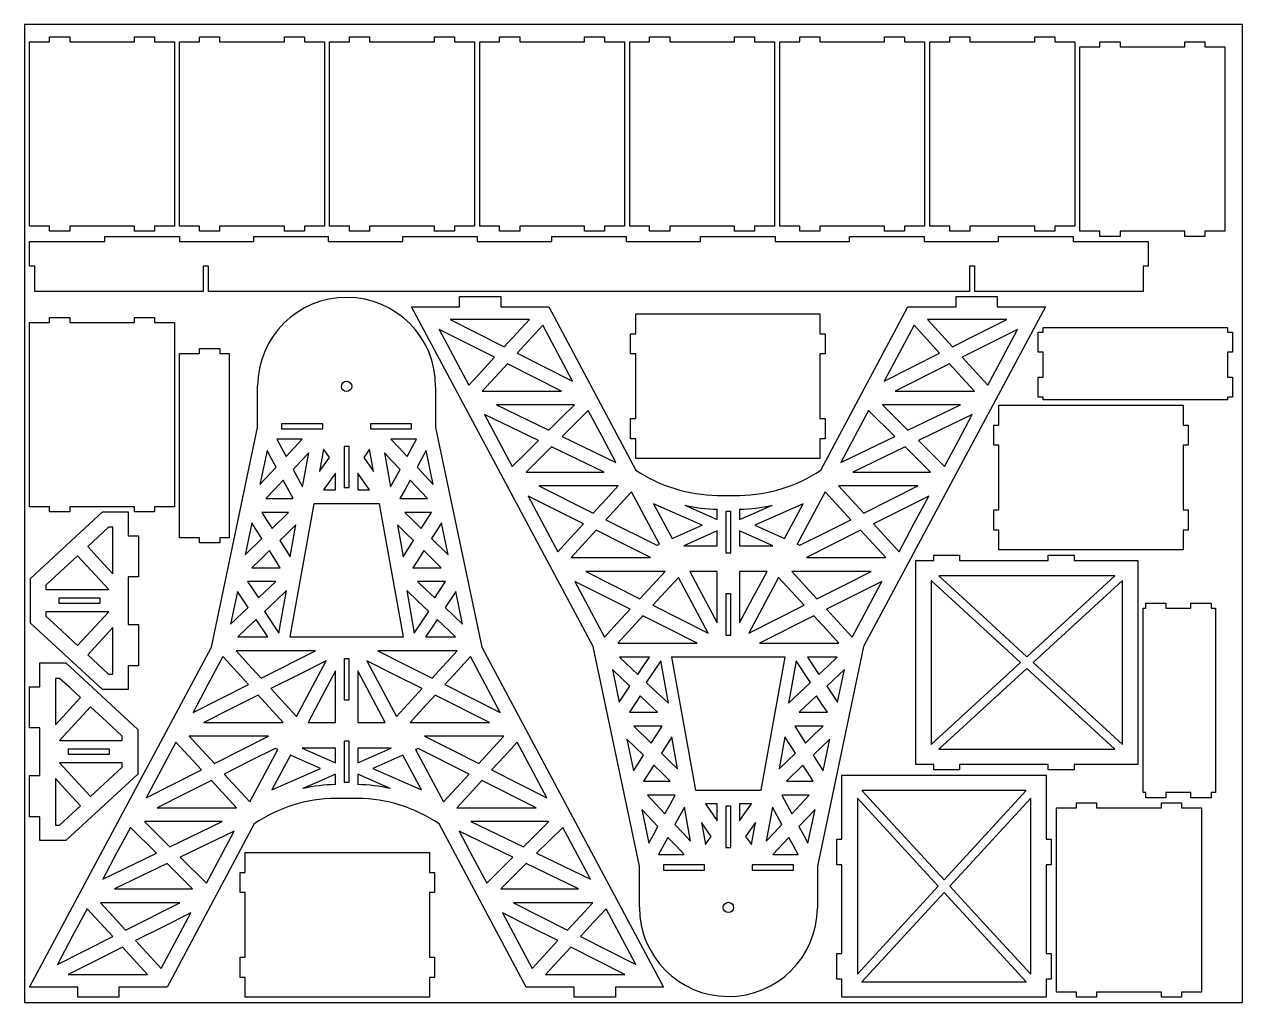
# Model space of a CAD drawing. Extents: x 0 to 1420, y 0 to 1140.
import ezdxf

# ---------------------------------------------------------------- set-up
doc = ezdxf.new("R2010")
doc.units = 0
doc.header["$MEASUREMENT"] = 0
doc.layers.add('DEFAULT', color=1, linetype='Continuous')

msp = doc.modelspace()

# ---------------------------------------------------------------- linework, layer by layer
at = {"color": 5}
msp.add_lwpolyline([(0, 0), (1420, 0), (1420, 1140), (0, 1140)], close=True, dxfattribs=at)
at = {"layer": 'DEFAULT'}
for p, q in [((29.313, 1119.643), (29.313, 1125.643)), ((29.313, 1125.643), (52.8179, 1125.643)), ((52.8179, 1125.643), (52.8179, 1119.643)), ((128.2806, 1119.643), (128.2806, 1125.643)), ((128.2806, 1125.643), (151.5934, 1125.643)), ((151.5934, 1125.643), (151.5934, 1119.643)), ((204.0537, 1119.643), (204.0537, 1125.643)), ((204.0537, 1125.643), (227.5586, 1125.643)), ((227.5586, 1125.643), (227.5586, 1119.643)), ((303.0212, 1119.643), (303.0212, 1125.643)), ((303.0212, 1125.643), (326.3341, 1125.643)), ((326.3341, 1125.643), (326.3341, 1119.643)), ((378.9725, 1119.643), (378.9725, 1125.643)), ((378.9725, 1125.643), (402.4774, 1125.643)), ((402.4774, 1125.643), (402.4774, 1119.643)), ((477.9402, 1119.643), (477.9402, 1125.643)), ((477.9402, 1125.643), (501.253, 1125.643)), ((501.253, 1125.643), (501.253, 1119.643)), ((553.8909, 1119.643), (553.8909, 1125.643)), ((553.8909, 1125.643), (577.3958, 1125.643)), ((577.3958, 1125.643), (577.3958, 1119.643)), ((652.8585, 1119.643), (652.8585, 1125.643)), ((652.8585, 1125.643), (676.1713, 1125.643)), ((676.1713, 1125.643), (676.1713, 1119.643)), ((728.8091, 1119.643), (728.8091, 1125.643)), ((728.8091, 1125.643), (752.314, 1125.643)), ((752.314, 1125.643), (752.314, 1119.643)), ((827.7767, 1119.643), (827.7767, 1125.643)), ((827.7767, 1125.643), (851.0896, 1125.643)), ((851.0896, 1125.643), (851.0896, 1119.643)), ((903.7275, 1119.643), (903.7275, 1125.643)), ((903.7275, 1125.643), (927.2324, 1125.643)), ((927.2324, 1125.643), (927.2324, 1119.643)), ((1002.695, 1119.643), (1002.695, 1125.643)), ((1002.695, 1125.643), (1026.008, 1125.643)), ((1026.008, 1125.643), (1026.008, 1119.643)), ((1078.646, 1119.643), (1078.646, 1125.643)), ((1078.646, 1125.643), (1102.151, 1125.643)), ((1102.151, 1125.643), (1102.151, 1119.643)), ((1177.614, 1119.643), (1177.614, 1125.643)), ((1177.614, 1125.643), (1200.926, 1125.643)), ((1200.926, 1125.643), (1200.926, 1119.643)), ((6.1777, 904.9731), (6.1777, 1119.643)), ((6.1777, 1119.643), (29.313, 1119.643)), ((52.8179, 1119.643), (128.2806, 1119.643)), ((151.5934, 1119.643), (174.9183, 1119.643)), ((174.9183, 1119.643), (174.9183, 904.9731)), ((180.9183, 904.9731), (180.9183, 1119.643)), ((180.9183, 1119.643), (204.0537, 1119.643)), ((227.5586, 1119.643), (303.0212, 1119.643)), ((326.3341, 1119.643), (349.6589, 1119.643)), ((349.6589, 1119.643), (349.6589, 904.9731)), ((355.8372, 904.973), (355.8372, 1119.643)), ((355.8372, 1119.643), (378.9725, 1119.643)), ((402.4774, 1119.643), (477.9402, 1119.643)), ((501.253, 1119.643), (524.5778, 1119.643)), ((524.5778, 1119.643), (524.5778, 904.973)), ((530.7556, 904.973), (530.7556, 1119.643)), ((530.7556, 1119.643), (553.8909, 1119.643)), ((577.3958, 1119.643), (652.8585, 1119.643)), ((676.1713, 1119.643), (699.4962, 1119.643)), ((699.4962, 1119.643), (699.4962, 904.973)), ((705.6738, 904.9724), (705.6738, 1119.643)), ((705.6738, 1119.643), (728.8091, 1119.643)), ((752.314, 1119.643), (827.7767, 1119.643)), ((851.0896, 1119.643), (874.4144, 1119.643)), ((874.4144, 1119.643), (874.4144, 904.9724)), ((880.5922, 904.9724), (880.5922, 1119.643)), ((880.5922, 1119.643), (903.7275, 1119.643)), ((927.2324, 1119.643), (1002.695, 1119.643)), ((1026.008, 1119.643), (1049.333, 1119.643)), ((1049.333, 1119.643), (1049.333, 904.9724)), ((1055.511, 904.9724), (1055.511, 1119.643)), ((1055.511, 1119.643), (1078.646, 1119.643)), ((1102.151, 1119.643), (1177.614, 1119.643)), ((1200.926, 1119.643), (1224.251, 1119.643)), ((1224.251, 1119.643), (1224.251, 904.9724)), ((1230.429, 898.9724), (1230.429, 1113.643)), ((1230.429, 1113.643), (1253.564, 1113.643)), ((1253.564, 1113.643), (1253.564, 1119.643)), ((1253.564, 1119.643), (1277.069, 1119.643)), ((1277.069, 1119.643), (1277.069, 1113.643)), ((1277.069, 1113.643), (1352.532, 1113.643)), ((1352.532, 1113.643), (1352.532, 1119.643)), ((1352.532, 1119.643), (1375.845, 1119.643)), ((1375.845, 1119.643), (1375.845, 1113.643)), ((1375.845, 1113.643), (1399.17, 1113.643)), ((1399.17, 1113.643), (1399.17, 898.9724)), ((29.313, 904.9731), (6.1777, 904.9731)), ((29.313, 898.9731), (29.313, 904.9731)), ((52.8179, 898.9731), (29.313, 898.9731)), ((128.2806, 904.9731), (52.8179, 904.9731)), ((52.8179, 904.9731), (52.8179, 898.9731)), ((128.2806, 898.9731), (128.2806, 904.9731)), ((151.5934, 898.9731), (128.2806, 898.9731)), ((174.9183, 904.9731), (151.5934, 904.9731)), ((151.5934, 904.9731), (151.5934, 898.9731)), ((204.0537, 904.9731), (180.9183, 904.9731)), ((204.0537, 898.9731), (204.0537, 904.9731)), ((227.5586, 898.9731), (204.0537, 898.9731)), ((303.0212, 904.9731), (227.5586, 904.9731)), ((227.5586, 904.9731), (227.5586, 898.9731)), ((303.0212, 898.9731), (303.0212, 904.9731)), ((326.3341, 898.9731), (303.0212, 898.9731)), ((349.6589, 904.9731), (326.3341, 904.9731)), ((326.3341, 904.9731), (326.3341, 898.9731)), ((378.9725, 904.973), (355.8372, 904.973)), ((378.9725, 898.973), (378.9725, 904.973)), ((402.4774, 898.973), (378.9725, 898.973)), ((477.9402, 904.973), (402.4774, 904.973)), ((402.4774, 904.973), (402.4774, 898.973)), ((477.9402, 898.973), (477.9402, 904.973)), ((501.253, 898.973), (477.9402, 898.973)), ((524.5778, 904.973), (501.253, 904.973)), ((501.253, 904.973), (501.253, 898.973)), ((553.8909, 904.973), (530.7556, 904.973)), ((553.8909, 898.973), (553.8909, 904.973)), ((577.3958, 898.973), (553.8909, 898.973)), ((652.8585, 904.973), (577.3958, 904.973)), ((577.3958, 904.973), (577.3958, 898.973)), ((652.8585, 898.973), (652.8585, 904.973)), ((676.1713, 898.973), (652.8585, 898.973)), ((699.4962, 904.973), (676.1713, 904.973)), ((676.1713, 904.973), (676.1713, 898.973)), ((728.8091, 904.9724), (705.6738, 904.9724)), ((728.8091, 898.9724), (728.8091, 904.9724)), ((752.314, 898.9724), (728.8091, 898.9724)), ((827.7767, 904.9724), (752.314, 904.9724)), ((752.314, 904.9724), (752.314, 898.9724)), ((827.7767, 898.9724), (827.7767, 904.9724)), ((851.0896, 898.9724), (827.7767, 898.9724)), ((874.4144, 904.9724), (851.0896, 904.9724)), ((851.0896, 904.9724), (851.0896, 898.9724)), ((903.7275, 904.9724), (880.5922, 904.9724)), ((903.7275, 898.9724), (903.7275, 904.9724)), ((927.2324, 898.9724), (903.7275, 898.9724)), ((1002.695, 904.9724), (927.2324, 904.9724)), ((927.2324, 904.9724), (927.2324, 898.9724)), ((1002.695, 898.9724), (1002.695, 904.9724)), ((1026.008, 898.9724), (1002.695, 898.9724)), ((1049.333, 904.9724), (1026.008, 904.9724)), ((1026.008, 904.9724), (1026.008, 898.9724)), ((1078.646, 904.9724), (1055.511, 904.9724)), ((1078.646, 898.9724), (1078.646, 904.9724)), ((1102.151, 898.9724), (1078.646, 898.9724)), ((1177.614, 904.9724), (1102.151, 904.9724)), ((1102.151, 904.9724), (1102.151, 898.9724)), ((1177.614, 898.9724), (1177.614, 904.9724)), ((1200.926, 898.9724), (1177.614, 898.9724)), ((1224.251, 904.9724), (1200.926, 904.9724)), ((1200.926, 904.9724), (1200.926, 898.9724)), ((1253.564, 898.9724), (1230.429, 898.9724)), ((1253.564, 892.9724), (1253.564, 898.9724)), ((1352.532, 898.9724), (1277.069, 898.9724)), ((1277.069, 898.9724), (1277.069, 892.9724)), ((1352.532, 892.9724), (1352.532, 898.9724)), ((1399.17, 898.9724), (1375.845, 898.9724)), ((1375.845, 898.9724), (1375.845, 892.9724)), ((6.1782, 858.2953), (6.1782, 886.7953)), ((6.1783, 886.7953), (93.8783, 886.7953)), ((93.8783, 886.7953), (93.8783, 892.7953)), ((93.8783, 892.7953), (180.6783, 892.7953)), ((180.6783, 892.7953), (180.6783, 886.7953)), ((180.6783, 886.7953), (267.4782, 886.7953)), ((267.4782, 886.7953), (267.4782, 892.7953)), ((267.4782, 892.7953), (354.2782, 892.7953)), ((354.2782, 892.7953), (354.2782, 886.7953)), ((354.2782, 886.7953), (441.0782, 886.7953)), ((441.0782, 886.7953), (441.0782, 892.7953)), ((441.0782, 892.7953), (527.8782, 892.7953)), ((527.8782, 892.7953), (527.8782, 886.7953)), ((527.8782, 886.7953), (614.6782, 886.7953)), ((614.6782, 886.7953), (614.6782, 892.7953)), ((614.6782, 892.7953), (701.4782, 892.7953)), ((701.4782, 892.7953), (701.4782, 886.7953)), ((701.4782, 886.7953), (788.2782, 886.7953)), ((788.2782, 886.7953), (788.2782, 892.7953)), ((788.2782, 892.7953), (875.0782, 892.7953)), ((875.0782, 892.7953), (875.0782, 886.7953)), ((875.0782, 886.7953), (961.8782, 886.7953)), ((961.8782, 886.7953), (961.8782, 892.7953)), ((961.8782, 892.7953), (1048.678, 892.7953)), ((1048.678, 892.7953), (1048.678, 886.7953)), ((1048.678, 886.7953), (1135.478, 886.7953)), ((1135.478, 886.7953), (1135.478, 892.7953)), ((1135.478, 892.7953), (1222.278, 892.7953)), ((1222.278, 892.7953), (1222.278, 886.7953)), ((1222.278, 886.7953), (1309.978, 886.7953)), ((1277.069, 892.9724), (1253.564, 892.9724)), ((1309.978, 886.7953), (1309.978, 858.2953)), ((1375.845, 892.9724), (1352.532, 892.9724)), ((12.1782, 858.2953), (6.1782, 858.2953)), ((12.1782, 828.8953), (12.1782, 858.2953)), ((214.4782, 858.2953), (208.4782, 858.2953)), ((208.4782, 858.2953), (208.4782, 828.8953)), ((214.4782, 828.8953), (214.4782, 858.2953)), ((1107.678, 858.2953), (1101.678, 858.2953)), ((1101.678, 858.2953), (1101.678, 828.8953)), ((1107.678, 828.8953), (1107.678, 858.2953)), ((1309.978, 858.2953), (1303.978, 858.2953)), ((1303.978, 858.2953), (1303.978, 828.8953)), ((208.4782, 828.8953), (12.1782, 828.8953)), ((1101.678, 828.8953), (214.4782, 828.8953)), ((1303.978, 828.8953), (1107.678, 828.8953)), ((663.1165, 414.9657), (451.1785, 810.8947)), ((451.1785, 810.8947), (507.2655, 810.8947)), ((507.2655, 810.8947), (507.2655, 822.8947)), ((507.2655, 822.8947), (555.2655, 822.8947)), ((555.2655, 822.8947), (555.2655, 810.8947)), ((555.2655, 810.8947), (611.3525, 810.8947)), ((611.3525, 810.8947), (712.8442, 620.5977)), ((928.3784, 620.5977), (1029.87, 810.8947)), ((1190.044, 810.8947), (978.106, 414.9657)), ((1029.87, 810.8947), (1085.957, 810.8947)), ((1085.957, 810.8947), (1085.957, 822.8947)), ((1085.957, 822.8947), (1133.957, 822.8947)), ((1133.957, 822.8947), (1133.957, 810.8947)), ((1133.957, 810.8947), (1190.044, 810.8947)), ((29.313, 792.5573), (29.313, 798.5573)), ((29.313, 798.5573), (52.8179, 798.5573)), ((52.8179, 798.5573), (52.8179, 792.5573)), ((128.2806, 792.5573), (128.2806, 798.5573)), ((128.2806, 798.5573), (151.5934, 798.5573)), ((151.5934, 798.5573), (151.5934, 792.5573)), ((588.6752, 796.1827), (496.2128, 796.1827)), ((496.2128, 796.1827), (559.4008, 764.3887)), ((574.038, 780.2857), (588.6752, 796.1827)), ((712.6361, 779.3326), (712.6361, 802.6575)), ((712.6361, 802.6575), (927.3062, 802.6575)), ((927.3062, 802.6575), (927.3062, 779.3326)), ((1145.01, 796.1824), (1052.547, 796.1824)), ((1052.547, 796.1824), (1081.822, 764.3884)), ((1113.416, 780.2855), (1145.01, 796.1824)), ((6.1777, 577.8871), (6.1777, 792.5573)), ((6.1777, 792.5573), (29.313, 792.5573)), ((52.8179, 792.5573), (128.2806, 792.5573)), ((151.5934, 792.5573), (174.9183, 792.5573)), ((174.9183, 792.5573), (174.9183, 577.8871)), ((548.0402, 752.0504), (483.537, 784.5061)), ((483.537, 784.5061), (518.1564, 719.5946)), ((604.2668, 789.3058), (574.3831, 756.8502)), ((638.8863, 724.3945), (604.2668, 789.3058)), ((1036.956, 789.3057), (1002.336, 724.3943)), ((1066.839, 756.85), (1036.956, 789.3057)), ((1157.685, 784.5059), (1093.182, 752.0502)), ((1140.376, 752.0502), (1157.685, 784.5059)), ((1181.524, 758.013), (1181.524, 781.4592)), ((1181.524, 781.4592), (1187.524, 781.4592)), ((1187.524, 781.4592), (1187.524, 786.7997)), ((1187.524, 786.7997), (1402.193, 786.7997)), ((1402.193, 786.7997), (1402.193, 781.4592)), ((1402.193, 781.4592), (1408.193, 781.4592)), ((1408.193, 781.4592), (1408.193, 758.013)), ((559.4008, 764.3887), (574.038, 780.2856)), ((706.6361, 756.0198), (706.6361, 779.3326)), ((706.6361, 779.3326), (712.6361, 779.3326)), ((927.3062, 779.3326), (933.3062, 779.3326)), ((933.3062, 779.3326), (933.3062, 756.0198)), ((1081.822, 764.3884), (1113.416, 780.2854)), ((180.9183, 541.7924), (180.9183, 756.3993)), ((180.9183, 756.3993), (204.2332, 756.3993)), ((204.2332, 756.3993), (204.2332, 762.3993)), ((204.2332, 762.3993), (227.7661, 762.3993)), ((227.7661, 762.3993), (227.7661, 756.3993)), ((227.7661, 756.3993), (238.7094, 756.3993)), ((238.7094, 756.3993), (238.7094, 541.7924)), ((574.3831, 756.8502), (606.6346, 740.6223)), ((712.6361, 756.0198), (706.6361, 756.0198)), ((712.6361, 680.5571), (712.6361, 756.0198)), ((933.3062, 756.0198), (927.3062, 756.0198)), ((927.3062, 756.0198), (927.3062, 680.5571)), ((1034.588, 740.6221), (1066.839, 756.85)), ((1187.524, 758.013), (1181.524, 758.013)), ((1187.524, 728.9285), (1187.524, 758.013)), ((1408.193, 758.013), (1402.193, 758.013)), ((1402.193, 758.013), (1402.193, 728.9285)), ((533.0983, 735.8225), (548.0402, 752.0504)), ((563.0225, 744.5118), (533.748, 712.7178)), ((594.6165, 728.6149), (563.0225, 744.5118)), ((606.6347, 740.6223), (638.8863, 724.3945)), ((1002.336, 724.3943), (1034.588, 740.6221)), ((1078.2, 744.5116), (1015.012, 712.7176)), ((1092.837, 728.6146), (1078.2, 744.5116)), ((1093.182, 752.0502), (1123.066, 719.5944)), ((1123.066, 719.5944), (1140.376, 752.0502)), ((518.1564, 719.5946), (533.0983, 735.8225)), ((626.2104, 712.7178), (594.6165, 728.6148)), ((1107.474, 712.7176), (1092.837, 728.6146)), ((1181.524, 705.4821), (1181.524, 728.9285)), ((1181.524, 728.9285), (1187.524, 728.9285)), ((1402.193, 728.9285), (1408.193, 728.9285)), ((1408.193, 728.9285), (1408.193, 705.4821)), ((271.8935, 670.1888), (271.8941, 718.5549)), ((479.3278, 717.8033), (479.3285, 670.1888)), ((533.748, 712.7178), (626.2104, 712.7178)), ((1015.012, 712.7176), (1107.474, 712.7176)), ((641.0414, 696.5897), (550.2219, 696.5897)), ((550.2219, 696.5897), (611.3444, 667.1284)), ((626.1929, 681.8591), (641.0414, 696.5897)), ((1091.001, 696.5895), (1000.181, 696.5895)), ((1000.181, 696.5895), (1029.878, 667.1282)), ((1060.439, 681.8589), (1091.001, 696.5895)), ((1135.916, 672.9482), (1135.916, 696.2731)), ((1135.916, 696.2731), (1350.586, 696.2731)), ((1187.524, 705.4821), (1181.524, 705.4821)), ((1187.524, 702.4507), (1187.524, 705.4821)), ((1402.193, 702.4507), (1187.524, 702.4507)), ((1350.586, 696.2731), (1350.586, 672.9482)), ((1408.193, 705.4821), (1402.193, 705.4821)), ((1402.193, 705.4821), (1402.193, 702.4507)), ((599.1985, 655.079), (536.4285, 685.3345)), ((536.4285, 685.3345), (568.701, 624.8236)), ((611.3444, 667.1284), (626.1929, 681.8591)), ((657.2538, 689.9551), (626.7562, 659.6998)), ((673.3901, 659.6998), (657.2538, 689.9551)), ((983.9687, 689.9551), (951.6962, 629.4442)), ((1014.466, 659.6997), (983.9687, 689.9551)), ((1029.878, 667.1282), (1060.439, 681.8589)), ((1104.794, 685.3342), (1042.024, 655.0787)), ((1088.658, 655.0787), (1104.794, 685.3342)), ((218.1162, 414.1066), (271.8935, 670.1888)), ((299.8605, 674.6047), (299.8605, 668.6047)), ((347.8605, 674.6047), (299.8605, 674.6047)), ((299.8605, 668.6047), (347.8605, 668.6047)), ((347.8605, 668.6047), (347.8605, 674.6047)), ((403.3605, 674.6047), (403.3605, 668.6047)), ((451.3605, 674.6047), (403.3605, 674.6047)), ((403.3605, 668.6047), (451.3605, 668.6047)), ((451.3605, 668.6047), (451.3605, 674.6047)), ((479.3285, 670.1888), (533.1058, 414.1065)), ((706.6361, 657.0522), (706.6361, 680.5571)), ((706.6361, 680.5571), (712.6361, 680.5571)), ((927.3062, 680.5571), (933.3062, 680.5571)), ((933.3062, 680.5571), (933.3062, 657.0522)), ((1129.916, 649.6353), (1129.916, 672.9482)), ((1129.916, 672.9482), (1135.916, 672.9482)), ((1350.586, 672.9482), (1356.586, 672.9482)), ((1356.586, 672.9482), (1356.586, 649.6353)), ((323.9686, 656.6076), (294.1378, 656.6076)), ((294.1378, 656.6076), (299.6335, 646.5459)), ((305.1292, 636.4842), (323.9686, 656.6076)), ((457.0831, 656.6077), (427.2523, 656.6077)), ((427.2523, 656.6077), (436.672, 646.546)), ((446.0918, 636.4843), (457.0831, 656.6077)), ((583.9498, 639.9514), (599.1985, 655.079)), ((626.7562, 659.6998), (689.5263, 629.4443)), ((689.5263, 629.4443), (673.39, 659.6998)), ((712.6361, 657.0522), (706.6361, 657.0522)), ((712.6361, 633.9169), (712.6361, 657.0522)), ((933.3062, 657.0522), (927.3062, 657.0522)), ((927.3062, 657.0522), (927.3062, 633.9169)), ((983.0812, 644.5719), (1014.466, 659.6997)), ((1042.024, 655.0787), (1072.521, 624.8234)), ((1072.521, 624.8234), (1088.658, 655.0787)), ((282.8701, 643.2963), (274.589, 603.8628)), ((288.1457, 633.6374), (282.8701, 643.2963)), ((299.6335, 646.5459), (305.1292, 636.4842)), ((331.4944, 640.8405), (322.4176, 631.1452)), ((324.3696, 601.2581), (331.4944, 640.8405)), ((348.7704, 644.9788), (344.1162, 619.1219)), ((352.1998, 640.1521), (348.7704, 644.9788)), ((355.6293, 635.3256), (352.1998, 640.1522)), ((372.6105, 648.1586), (372.6105, 600.1586)), ((378.6105, 648.1586), (372.6105, 648.1586)), ((378.6105, 600.1586), (378.6105, 648.1586)), ((399.0212, 640.1522), (395.5918, 635.3256)), ((402.4506, 644.9788), (399.0211, 640.1521)), ((407.1048, 619.1219), (402.4506, 644.9788)), ((428.8033, 631.1453), (419.7264, 640.8406)), ((419.7264, 640.8406), (426.8513, 601.2582)), ((436.672, 646.546), (446.0918, 636.4843)), ((468.3509, 643.2963), (463.0752, 633.6375)), ((476.6319, 603.8629), (468.3509, 643.2963)), ((568.701, 624.8236), (583.9498, 639.9513)), ((614.6105, 647.6505), (584.9134, 618.189)), ((645.1717, 632.9197), (614.6105, 647.6505)), ((951.6962, 629.4442), (983.0812, 644.5718)), ((1026.612, 647.6501), (965.4896, 618.1887)), ((1041.46, 632.9194), (1026.612, 647.6501)), ((1135.916, 649.6353), (1129.916, 649.6353)), ((1135.916, 574.1727), (1135.916, 649.6353)), ((1356.586, 649.6353), (1350.586, 649.6353)), ((1350.586, 649.6353), (1350.586, 574.1727)), ((293.4214, 623.9785), (288.1457, 633.6374)), ((322.4176, 631.1452), (313.3409, 621.4499)), ((344.1162, 619.1219), (355.6293, 635.3256)), ((395.5918, 635.3256), (407.1048, 619.1219)), ((437.8799, 621.45), (428.8033, 631.1453)), ((463.0752, 633.6375), (457.7996, 623.9786)), ((675.7329, 618.189), (645.1717, 632.9197)), ((927.3062, 633.9169), (712.6361, 633.9169)), ((1056.309, 618.1887), (1041.46, 632.9194)), ((274.589, 603.8628), (293.4214, 623.9785)), ((313.3409, 621.4499), (324.3696, 601.2581)), ((362.6086, 617.0585), (355.6837, 607.3124)), ((362.6086, 597.5663), (362.6086, 617.0585)), ((402.4623, 597.5663), (388.6126, 617.0585)), ((388.6126, 617.0585), (388.6126, 607.3124)), ((426.8513, 601.2582), (437.8799, 621.45)), ((457.7996, 623.9786), (476.6319, 603.8629)), ((584.9134, 618.189), (675.7329, 618.189)), ((965.4896, 618.1887), (1056.309, 618.1887)), ((291.5, 598.1204), (281.3668, 587.2966)), ((301.6332, 608.9442), (291.5, 598.1204)), ((313.457, 587.2966), (301.6332, 608.9442)), ((355.6837, 607.3124), (348.7588, 597.5663)), ((348.7588, 597.5663), (362.6086, 597.5663)), ((372.6105, 600.1586), (378.6105, 600.1586)), ((388.6126, 607.3124), (388.6126, 597.5663)), ((388.6126, 597.5663), (402.4623, 597.5663)), ((443.6759, 598.1204), (437.764, 587.2966)), ((449.5878, 608.9442), (443.6759, 598.1204)), ((469.8542, 587.2966), (449.5878, 608.9442)), ((692.2068, 602.061), (599.7444, 602.061)), ((599.7444, 602.061), (662.9324, 570.2671)), ((677.5695, 586.1641), (692.2068, 602.061)), ((1041.478, 602.0607), (949.0156, 602.0607)), ((949.0156, 602.0607), (978.2901, 570.2668)), ((1009.884, 586.1638), (1041.478, 602.0607)), ((281.3668, 587.2966), (313.457, 587.2966)), ((437.764, 587.2966), (469.8542, 587.2966)), ((651.5717, 557.9286), (587.0685, 590.3843)), ((587.0685, 590.3843), (621.688, 525.473)), ((662.9324, 570.2671), (677.5696, 586.1641)), ((707.7984, 595.184), (677.9146, 562.7283)), ((740.2784, 534.284), (707.7984, 595.184)), ((807.6093, 591.0553), (833.6133, 591.0553)), ((933.424, 595.184), (900.944, 534.2839)), ((963.3078, 562.7283), (933.424, 595.184)), ((978.2901, 570.2668), (1009.884, 586.1638)), ((1054.154, 590.3841), (989.6508, 557.9284)), ((1036.844, 557.9284), (1054.154, 590.3841)), ((29.313, 577.8871), (6.1777, 577.8871)), ((7.1777, 494.3871), (91.1777, 571.8871)), ((29.313, 571.8871), (29.313, 577.8871)), ((52.8179, 571.8871), (29.313, 571.8871)), ((128.2806, 577.8871), (52.8179, 577.8871)), ((52.8179, 577.8871), (52.8179, 571.8871)), ((91.1777, 571.8871), (121.1777, 571.8871)), ((121.1777, 571.8871), (121.1777, 544.1371)), ((128.2806, 571.8871), (128.2806, 577.8871)), ((151.5934, 571.8871), (128.2806, 571.8871)), ((174.9183, 577.8871), (151.5934, 577.8871)), ((151.5934, 577.8871), (151.5934, 571.8871)), ((307.7841, 571.0269), (276.8062, 571.0269)), ((276.8062, 571.0269), (282.7332, 561.7065)), ((288.6602, 552.3862), (307.7841, 571.0269)), ((337.3076, 581.2966), (309.4272, 426.405)), ((375.6105, 581.2966), (337.3076, 581.2966)), ((413.9134, 581.2966), (375.6106, 581.2966)), ((441.7939, 426.405), (413.9134, 581.2966)), ((474.4147, 571.027), (443.437, 571.027)), ((443.437, 571.027), (452.9989, 561.7066)), ((462.5608, 552.3863), (474.4147, 571.027)), ((789.9844, 556.2791), (733.4944, 581.2761)), ((733.4944, 581.2761), (755.0668, 540.8278)), ((769.7289, 579.5982), (807.6118, 562.8349)), ((807.6058, 568.9472), (807.5999, 575.0595)), ((807.6118, 562.8349), (807.6058, 568.9472)), ((823.6113, 572.2521), (817.6113, 572.2521)), ((817.6113, 572.2521), (817.6113, 524.2521)), ((823.6113, 524.2521), (823.6113, 572.2521)), ((833.6226, 575.0595), (833.6107, 562.8349)), ((833.6107, 562.8349), (852.5521, 571.2165)), ((907.728, 581.2761), (851.238, 556.2791)), ((852.5521, 571.2165), (871.4935, 579.5982)), ((896.9418, 561.052), (907.728, 581.2761)), ((1129.916, 550.6677), (1129.916, 574.1727)), ((1129.916, 574.1727), (1135.916, 574.1727)), ((1350.586, 574.1727), (1356.586, 574.1727)), ((1356.586, 574.1727), (1356.586, 550.6677)), ((98.2129, 553.8871), (73.8861, 531.4428)), ((103.1777, 553.8871), (98.2129, 553.8871)), ((103.1777, 499.6944), (103.1777, 553.8871)), ((265.1693, 559.0069), (257.3752, 521.8917)), ((270.9633, 549.8956), (265.1693, 559.0069)), ((282.7332, 561.7065), (288.6602, 552.3862)), ((316.3394, 556.6462), (306.9595, 547.5032)), ((309.6356, 519.402), (316.3394, 556.6462)), ((444.2615, 547.5034), (434.8815, 556.6464)), ((434.8815, 556.6464), (441.5855, 519.4022)), ((452.9989, 561.7066), (462.5608, 552.3863)), ((486.0516, 559.0069), (480.2576, 549.8956)), ((493.8458, 521.8917), (486.0516, 559.0069)), ((636.6298, 541.7009), (651.5717, 557.9286)), ((677.9146, 562.7283), (737.1749, 532.9107)), ((772.5256, 548.5535), (789.9844, 556.2791)), ((851.238, 556.2791), (886.1556, 540.8279)), ((886.1556, 540.8279), (896.9418, 561.0521)), ((933.6776, 547.8195), (963.3078, 562.7283)), ((989.6508, 557.9284), (1019.535, 525.4727)), ((1019.535, 525.4727), (1036.844, 557.9284)), ((121.1777, 544.1371), (133.1777, 544.1371)), ((133.1777, 544.1371), (133.1777, 496.1371)), ((204.2332, 541.7924), (180.9183, 541.7924)), ((204.2332, 535.7292), (204.2332, 541.7924)), ((238.7094, 541.7924), (227.7661, 541.7924)), ((227.7661, 541.7924), (227.7661, 535.7292)), ((257.3752, 521.8917), (276.7574, 540.7843)), ((276.7574, 540.7843), (270.9633, 549.8956)), ((306.9596, 547.5032), (297.5796, 538.3602)), ((453.6414, 538.3604), (444.2615, 547.5034)), ((480.2576, 549.8956), (474.4635, 540.7843)), ((474.4635, 540.7843), (493.8458, 521.8917)), ((621.688, 525.473), (636.6298, 541.7009)), ((666.554, 550.3902), (637.2796, 518.5962)), ((698.148, 534.4932), (666.554, 550.3902)), ((755.0668, 540.8278), (772.5256, 548.5534)), ((807.6093, 549.7224), (768.6356, 532.4764)), ((807.6093, 541.0994), (807.6093, 549.7224)), ((807.6093, 532.4764), (807.6093, 541.0994)), ((872.5869, 532.4764), (833.6132, 549.7224)), ((833.6132, 549.7224), (833.6132, 532.4764)), ((904.0475, 532.9106), (933.6777, 547.8195)), ((974.6685, 550.39), (911.4805, 518.5959)), ((989.3057, 534.493), (974.6685, 550.39)), ((1135.916, 550.6677), (1129.916, 550.6677)), ((1135.916, 527.5324), (1135.916, 550.6677)), ((1356.586, 550.6677), (1350.586, 550.6677)), ((1350.586, 550.6677), (1350.586, 527.5324)), ((73.8861, 531.4428), (88.5319, 515.5686)), ((227.7661, 535.7292), (204.2332, 535.7292)), ((285.6769, 526.7583), (275.4651, 516.8046)), ((298.3364, 506.8508), (285.6769, 526.7583)), ((297.5796, 538.3602), (309.6356, 519.402)), ((441.5855, 519.4022), (453.6414, 538.3604)), ((465.5443, 526.7583), (459.2144, 516.8046)), ((485.9677, 506.8508), (465.5443, 526.7583)), ((729.742, 518.5962), (698.148, 534.4932)), ((737.1749, 532.9107), (738.7267, 533.5973)), ((738.7267, 533.5973), (740.2784, 534.284)), ((768.6356, 532.4764), (807.6093, 532.4764)), ((833.6132, 532.4764), (853.1, 532.4764)), ((853.1, 532.4764), (872.5869, 532.4764)), ((900.944, 534.2839), (904.0475, 532.9106)), ((1003.943, 518.5959), (989.3057, 534.4929)), ((1350.586, 527.5324), (1135.916, 527.5324)), ((62.1266, 520.5932), (25.1777, 486.5035)), ((98.2989, 481.3871), (62.1266, 520.5932)), ((88.5319, 515.5686), (103.1777, 499.6944)), ((275.4651, 516.8046), (265.2534, 506.8508)), ((459.2144, 516.8046), (452.8846, 506.8508)), ((637.2796, 518.5962), (729.742, 518.5962)), ((817.6113, 524.2521), (823.6113, 524.2521)), ((911.4805, 518.5959), (1003.943, 518.5959)), ((1038.955, 277.3553), (1038.955, 515.3552)), ((1038.955, 515.3552), (1059.955, 515.3552)), ((1059.955, 515.3552), (1059.955, 521.3552)), ((1059.955, 521.3552), (1089.955, 521.3552)), ((1089.955, 521.3552), (1089.955, 515.3552)), ((1089.955, 515.3552), (1193.455, 515.3552)), ((1193.455, 515.3552), (1193.455, 521.3552)), ((1193.455, 521.3552), (1223.455, 521.3552)), ((1223.455, 521.3552), (1223.455, 515.3552)), ((1223.455, 515.3552), (1297.955, 515.3552)), ((1297.955, 515.3552), (1297.955, 277.3552)), ((265.2534, 506.8508), (298.3364, 506.8508)), ((452.8846, 506.8508), (485.9677, 506.8508)), ((746.7163, 502.4681), (654.2539, 502.4681)), ((654.2539, 502.4681), (717.4419, 470.6742)), ((732.0791, 486.5711), (746.7163, 502.4681)), ((807.6093, 502.4681), (775.6091, 502.4681)), ((775.6091, 502.4681), (807.6093, 442.4678)), ((807.6093, 472.4679), (807.6093, 502.4681)), ((865.6135, 502.4681), (833.6133, 502.4681)), ((833.6133, 502.4681), (833.6133, 442.4678)), ((849.6133, 472.4679), (865.6135, 502.4681)), ((986.9685, 502.4681), (894.5061, 502.4681)), ((894.5061, 502.4681), (923.7805, 470.6742)), ((955.3745, 486.5711), (986.9685, 502.4681)), ((1270.978, 497.3553), (1065.933, 497.3553)), ((1065.933, 497.3553), (1117.194, 450.2505)), ((1168.455, 403.1458), (1270.978, 497.3553)), ((7.1777, 442.3871), (7.1777, 494.3871)), ((25.1777, 486.5035), (25.1777, 483.9453)), ((25.1777, 483.9453), (25.1777, 481.3871)), ((133.1777, 496.1371), (121.1777, 496.1371)), ((121.1777, 496.1371), (121.1777, 440.6371)), ((292.9987, 490.5811), (260.1688, 490.5811)), ((260.1688, 490.5811), (266.5267, 481.0962)), ((272.8846, 471.6111), (292.9987, 490.5811)), ((491.0522, 490.5811), (458.2223, 490.5811)), ((458.2223, 490.5811), (468.2794, 481.0961)), ((478.3364, 471.6111), (491.0522, 490.5811)), ((706.0813, 458.3358), (641.5781, 490.7915)), ((641.5781, 490.7915), (676.1975, 425.8801)), ((717.4419, 470.6742), (732.0791, 486.5711)), ((762.3079, 495.5913), (732.4242, 463.1356)), ((796.9274, 430.6799), (762.3079, 495.5913)), ((878.9146, 495.5913), (844.295, 430.6799)), ((908.7983, 463.1356), (878.9146, 495.5913)), ((923.7805, 470.6742), (955.3745, 486.5711)), ((999.6443, 490.7915), (935.1411, 458.3358)), ((982.3346, 458.3358), (999.6443, 490.7915)), ((1161.066, 396.3553), (1056.955, 492.0243)), ((1056.955, 492.0243), (1056.955, 300.6862)), ((1279.955, 492.0243), (1175.845, 396.3553)), ((1279.955, 300.6862), (1279.955, 492.0243)), ((25.1777, 481.3871), (98.2989, 481.3871)), ((88.1777, 471.3871), (40.1777, 471.3871)), ((40.1777, 471.3871), (40.1777, 465.3871)), ((88.1777, 465.3871), (88.1777, 471.3871)), ((248.3625, 478.9741), (240.3782, 440.9538)), ((254.6234, 469.6338), (248.3625, 478.9741)), ((260.8843, 460.2935), (254.6234, 469.6338)), ((266.5267, 481.0961), (272.8846, 471.6111)), ((305.6117, 480.1127), (292.734, 467.9675)), ((296.7129, 430.6749), (305.6117, 480.1127)), ((458.487, 467.9675), (445.6093, 480.1127)), ((445.6093, 480.1127), (454.5081, 430.6749)), ((468.2794, 481.0961), (478.3364, 471.6111)), ((496.5976, 469.6337), (490.3367, 460.2934)), ((502.8585, 478.974), (496.5976, 469.6337)), ((510.8428, 440.9537), (502.8585, 478.974)), ((807.6093, 442.4678), (807.6093, 472.4679)), ((823.6112, 476.2521), (817.6112, 476.2521)), ((817.6112, 476.2521), (817.6112, 428.2521)), ((823.6112, 428.2521), (823.6112, 476.2521)), ((833.6133, 442.4678), (849.6134, 472.4679)), ((98.2989, 455.3871), (25.1777, 455.3871)), ((25.1777, 455.3871), (25.1777, 450.2707)), ((40.1777, 465.3871), (88.1777, 465.3871)), ((62.1266, 416.181), (98.2989, 455.3871)), ((240.3782, 440.9538), (260.8843, 460.2935)), ((292.734, 467.9675), (279.8564, 455.8223)), ((279.8564, 455.8223), (296.7129, 430.6749)), ((454.5081, 430.6749), (471.3647, 455.8223)), ((471.3647, 455.8223), (458.4871, 467.9675)), ((490.3367, 460.2934), (510.8428, 440.9537)), ((691.1394, 442.1079), (706.0813, 458.3358)), ((732.4242, 463.1356), (764.6758, 446.9077)), ((876.5467, 446.9077), (908.7983, 463.1356)), ((935.1411, 458.3358), (965.0249, 425.8802)), ((965.0249, 425.8802), (982.3346, 458.3358)), ((1304.133, 244.8471), (1304.133, 459.516)), ((1304.133, 459.516), (1307.164, 459.516)), ((1307.164, 459.516), (1307.164, 465.516)), ((1307.164, 465.516), (1330.611, 465.516)), ((1330.611, 465.516), (1330.611, 459.516)), ((1330.611, 459.516), (1359.695, 459.516)), ((1359.695, 459.516), (1359.695, 465.516)), ((1359.695, 465.516), (1383.142, 465.516)), ((1383.142, 465.516), (1383.142, 459.516)), ((1383.142, 459.516), (1388.482, 459.516)), ((1388.482, 459.516), (1388.482, 244.8471)), ((91.1777, 364.8871), (7.1777, 442.3871)), ((25.1777, 450.2707), (43.6522, 433.2258)), ((121.1777, 440.6371), (133.1777, 440.6371)), ((133.1777, 440.6371), (133.1777, 392.6371)), ((270.0688, 446.5916), (259.3669, 436.4983)), ((283.6, 426.4051), (270.0688, 446.5916)), ((481.1522, 446.5915), (474.3866, 436.4982)), ((502.5562, 426.405), (481.1522, 446.5915)), ((676.1975, 425.8801), (691.1394, 442.1079)), ((721.0636, 450.7972), (691.7891, 419.0033)), ((752.6576, 434.9002), (721.0636, 450.7972)), ((764.6758, 446.9077), (796.9274, 430.6799)), ((844.295, 430.6799), (876.5466, 446.9077)), ((920.1588, 450.7972), (856.9709, 419.0033)), ((934.7961, 434.9002), (920.1588, 450.7972)), ((1117.194, 450.2505), (1168.455, 403.1458)), ((43.6522, 433.2258), (62.1266, 416.181)), ((103.1777, 437.0797), (73.8861, 405.3314)), ((103.1777, 382.8871), (103.1777, 437.0797)), ((259.3669, 436.4983), (248.6649, 426.4051)), ((248.6649, 426.4051), (283.6, 426.4051)), ((309.4272, 426.405), (441.7939, 426.405)), ((474.3866, 436.4982), (467.621, 426.405)), ((467.621, 426.405), (502.5562, 426.405)), ((784.2515, 419.0033), (752.6577, 434.9002)), ((817.6112, 428.2521), (823.6112, 428.2521)), ((949.4333, 419.0033), (934.7961, 434.9002)), ((6.1782, 18.1777), (218.1162, 414.1066)), ((533.1058, 414.1065), (745.0438, 18.1776)), ((716.8937, 158.8834), (663.1165, 414.9657)), ((691.7891, 419.0033), (784.2515, 419.0033)), ((856.9709, 419.0033), (949.4333, 419.0033)), ((978.106, 414.9657), (924.3287, 158.8834)), ((73.8861, 405.3314), (86.0495, 394.1092)), ((231.197, 403.1929), (213.8873, 370.7372)), ((261.0807, 370.7372), (231.197, 403.1929)), ((339.2509, 410.0697), (246.7885, 410.0697)), ((246.7885, 410.0697), (261.4258, 394.1727)), ((276.063, 378.2757), (339.2509, 410.0697)), ((317.3074, 333.4815), (351.9268, 398.393)), ((351.9268, 398.393), (319.6752, 382.1651)), ((372.6107, 400.8208), (372.6107, 352.8208)), ((378.6107, 400.8208), (372.6107, 400.8208)), ((378.6107, 352.8208), (378.6107, 400.8208)), ((431.5461, 382.1651), (399.2945, 398.393)), ((399.2945, 398.393), (433.9139, 333.4815)), ((504.4327, 410.0696), (411.9703, 410.0696)), ((411.9703, 410.0696), (443.5643, 394.1726)), ((475.1583, 378.2756), (504.4327, 410.0696)), ((520.0244, 403.1929), (505.0825, 386.965)), ((554.6438, 338.2815), (520.0244, 403.1929)), ((728.6008, 402.668), (693.6656, 402.668)), ((693.6656, 402.668), (715.0696, 382.4815)), ((721.8351, 392.5747), (728.6008, 402.668)), ((741.7136, 398.398), (724.8571, 373.2506)), ((750.6124, 348.9602), (741.7136, 398.398)), ((886.7945, 402.668), (754.4279, 402.668)), ((754.4279, 402.668), (782.3084, 247.7763)), ((858.914, 247.7763), (886.7945, 402.668)), ((899.5088, 398.398), (890.61, 348.9602)), ((916.3653, 373.2506), (899.5088, 398.398)), ((947.5569, 402.6679), (912.6217, 402.6679)), ((912.6217, 402.6679), (926.1529, 382.4814)), ((936.8549, 392.5746), (947.5569, 402.6679)), ((18.1777, 368.1369), (18.1777, 395.8869)), ((18.1777, 395.8869), (48.1777, 395.8869)), ((48.1777, 395.8869), (132.1777, 318.3869)), ((86.0495, 394.1092), (98.2129, 382.8871)), ((133.1777, 392.6371), (121.1777, 392.6371)), ((121.1777, 392.6371), (121.1777, 364.8871)), ((261.4258, 394.1727), (276.063, 378.2757)), ((362.6087, 386.6052), (346.6086, 356.6049)), ((362.6087, 326.6048), (362.6087, 386.6052)), ((420.6129, 326.6048), (388.6127, 386.6052)), ((388.6127, 386.6052), (388.6127, 356.605)), ((443.5643, 394.1726), (475.1583, 378.2756)), ((505.0825, 386.965), (490.1406, 370.7372)), ((705.8849, 368.7795), (685.3789, 388.1193)), ((685.3789, 388.1193), (693.3631, 350.0989)), ((715.0696, 382.4815), (721.8352, 392.5747)), ((926.1529, 382.4814), (936.8549, 392.5746)), ((955.8436, 388.1193), (935.3375, 368.7794)), ((947.8593, 350.0989), (955.8436, 388.1193)), ((1109.01, 348.5208), (1161.066, 396.3553)), ((1168.455, 389.5648), (1117.194, 342.4601)), ((1270.978, 295.3553), (1168.455, 389.5648)), ((1175.845, 396.3553), (1227.9, 348.5208)), ((41.1425, 377.8869), (36.1777, 377.8869)), ((36.1777, 377.8869), (36.1777, 323.6943)), ((53.3059, 366.6648), (41.1425, 377.8869)), ((98.2129, 382.8871), (103.1777, 382.8871)), ((213.8873, 370.7372), (196.5775, 338.2815)), ((196.5775, 338.2815), (261.0807, 370.7372)), ((319.6752, 382.1652), (287.4237, 365.9373)), ((463.7977, 365.9373), (431.5461, 382.1652)), ((490.1406, 370.7372), (554.6438, 338.2815)), ((724.8571, 373.2506), (737.7348, 361.1054)), ((903.4876, 361.1054), (916.3653, 373.2506)), ((6.1777, 320.1369), (6.1777, 368.1369)), ((6.1777, 368.1369), (18.1777, 368.1369)), ((36.1777, 323.6943), (65.4693, 355.4426)), ((65.4693, 355.4426), (53.3059, 366.6648)), ((121.1777, 364.8871), (91.1777, 364.8871)), ((272.4413, 358.3988), (240.8474, 342.5018)), ((301.7158, 326.6048), (272.4413, 358.3988)), ((287.4237, 365.9373), (317.3074, 333.4815)), ((346.6086, 356.605), (330.6085, 326.6048)), ((388.6127, 356.605), (388.6127, 326.6048)), ((433.9139, 333.4815), (463.7977, 365.9373)), ((478.78, 358.3988), (464.1428, 342.5018)), ((541.968, 326.6048), (478.78, 358.3988)), ((693.3631, 350.0989), (699.624, 359.4392)), ((699.624, 359.4392), (705.8849, 368.7795)), ((717.8852, 357.4618), (705.1694, 338.4918)), ((727.9423, 347.9768), (717.8852, 357.4618)), ((737.7348, 361.1054), (750.6124, 348.9602)), ((890.61, 348.9602), (903.4876, 361.1054)), ((923.3371, 357.4618), (903.223, 338.4918)), ((929.695, 347.9768), (923.3371, 357.4618)), ((935.3375, 368.7794), (941.5984, 359.4391)), ((941.5983, 359.4392), (947.8593, 350.0989)), ((77.2288, 344.593), (41.0565, 305.3869)), ((95.7032, 327.5482), (77.2288, 344.593)), ((240.8474, 342.5018), (209.2534, 326.6048)), ((372.6107, 352.8208), (378.6107, 352.8208)), ((464.1428, 342.5018), (449.5056, 326.6048)), ((737.9993, 338.4918), (727.9423, 347.9768)), ((936.0529, 338.4918), (929.695, 347.9768)), ((1056.955, 300.6862), (1109.01, 348.5208)), ((1117.194, 342.4601), (1065.933, 295.3553)), ((1227.9, 348.5208), (1279.955, 300.6862)), ((114.1777, 310.5033), (95.7032, 327.5482)), ((209.2534, 326.6048), (301.7158, 326.6048)), ((330.6085, 326.6048), (362.6087, 326.6048)), ((388.6127, 326.6048), (420.6129, 326.6048)), ((449.5056, 326.6048), (541.968, 326.6048)), ((705.1694, 338.4918), (737.9993, 338.4918)), ((903.223, 338.4918), (936.0529, 338.4918)), ((18.1777, 320.1369), (6.1777, 320.1369)), ((18.1777, 264.6369), (18.1777, 320.1369)), ((132.1777, 318.3869), (132.1777, 266.3869)), ((743.3372, 322.2221), (710.254, 322.2221)), ((710.254, 322.2221), (730.6776, 302.3146)), ((737.0074, 312.2684), (743.3372, 322.2221)), ((930.9684, 322.2221), (897.8853, 322.2221)), ((897.8853, 322.2221), (910.5449, 302.3146)), ((920.7566, 312.2684), (930.9684, 322.2221)), ((41.0565, 305.3869), (114.1777, 305.3869)), ((114.1777, 305.3869), (114.1777, 310.5033)), ((176.6877, 303.5998), (159.378, 271.1441)), ((206.5715, 271.1441), (176.6877, 303.5998)), ((284.7418, 310.4766), (192.2793, 310.4766)), ((192.2793, 310.4766), (206.9166, 294.5797)), ((221.5538, 278.6827), (284.7418, 310.4766)), ((372.6107, 304.8209), (372.6107, 256.8209)), ((378.6107, 304.8209), (372.6107, 304.8209)), ((378.6107, 256.8209), (378.6107, 304.8209)), ((558.9423, 310.4767), (466.4799, 310.4767)), ((466.4799, 310.4767), (498.0739, 294.5798)), ((529.6679, 278.6828), (558.9423, 310.4767)), ((574.534, 303.5999), (559.5921, 287.372)), ((609.1534, 238.6885), (574.534, 303.5999)), ((721.7581, 288.2887), (702.3758, 307.1813)), ((702.3758, 307.1813), (710.17, 270.0661)), ((730.6776, 302.3146), (737.0073, 312.2684)), ((754.6362, 309.6709), (742.5803, 290.7126)), ((761.3402, 272.4267), (754.6362, 309.6709)), ((886.5862, 309.6709), (879.8822, 272.4267)), ((898.6421, 290.7126), (886.5862, 309.6709)), ((910.5449, 302.3146), (920.7565, 312.2684)), ((938.8466, 307.1813), (919.4643, 288.2887)), ((931.0524, 270.0661), (938.8466, 307.1813)), ((99.1777, 295.3869), (51.1777, 295.3869)), ((51.1777, 295.3869), (51.1777, 289.3869)), ((51.1777, 289.3869), (99.1777, 289.3869)), ((99.1777, 289.3869), (99.1777, 295.3869)), ((206.9166, 294.5797), (221.5538, 278.6827)), ((292.1747, 296.162), (262.5445, 281.2532)), ((262.798, 233.8886), (295.2781, 294.7887)), ((295.2781, 294.7887), (292.1747, 296.162)), ((310.0665, 288.2447), (299.2803, 268.0206)), ((344.9841, 272.7935), (310.0665, 288.2447)), ((343.1218, 296.5966), (323.635, 296.5966)), ((323.635, 296.5966), (362.6087, 279.3506)), ((362.6087, 296.5966), (343.1218, 296.5966)), ((362.6087, 279.3506), (362.6087, 296.5966)), ((388.6127, 279.3506), (427.5863, 296.5966)), ((427.5863, 296.5966), (388.6127, 296.5966)), ((388.6127, 296.5966), (388.6127, 287.9736)), ((388.6127, 287.9736), (388.6127, 279.3506)), ((441.1553, 288.2447), (423.6965, 280.5191)), ((462.7278, 247.7964), (441.1553, 288.2447)), ((457.4955, 295.4753), (455.9438, 294.7887)), ((455.9438, 294.7887), (488.4238, 233.8886)), ((459.0473, 296.162), (457.4955, 295.4753)), ((518.3075, 266.3443), (459.0473, 296.162)), ((498.0739, 294.5798), (529.6679, 278.6828)), ((559.592, 287.3721), (544.6503, 271.1442)), ((715.9641, 279.1774), (721.7581, 288.2887)), ((742.5803, 290.7126), (751.9602, 281.5696)), ((889.2622, 281.5695), (898.6421, 290.7126)), ((919.4643, 288.2887), (925.2583, 279.1774)), ((1065.933, 295.3553), (1270.978, 295.3553)), ((114.1777, 279.3869), (41.0565, 279.3869)), ((41.0565, 279.3869), (77.2288, 240.1808)), ((77.2288, 240.1808), (114.1777, 274.2705)), ((114.1777, 276.8287), (114.1777, 279.3869)), ((114.1777, 274.2705), (114.1777, 276.8287)), ((159.378, 271.1441), (142.0683, 238.6884)), ((142.0683, 238.6884), (206.5715, 271.1441)), ((262.5444, 281.2532), (232.9143, 266.3443)), ((288.4941, 247.7964), (344.9841, 272.7935)), ((423.6965, 280.5191), (406.2378, 272.7935)), ((406.2378, 272.7935), (462.7278, 247.7964)), ((544.6503, 271.1442), (609.1534, 238.6885)), ((710.17, 270.0661), (715.9641, 279.1774)), ((733.6609, 276.6866), (721.8069, 258.046)), ((743.2228, 267.3663), (733.6609, 276.6866)), ((751.9602, 281.5696), (761.3402, 272.4267)), ((879.8822, 272.4267), (889.2622, 281.5696)), ((907.5615, 276.6866), (888.4377, 258.046)), ((913.4885, 267.3663), (907.5615, 276.6866)), ((925.2583, 279.1774), (931.0524, 270.0661)), ((1059.955, 277.3552), (1038.955, 277.3552)), ((1059.955, 271.3552), (1059.955, 277.3552)), ((1089.955, 271.3552), (1059.955, 271.3552)), ((1193.455, 277.3552), (1089.955, 277.3552)), ((1089.955, 277.3552), (1089.955, 271.3552)), ((1193.455, 271.3552), (1193.455, 277.3552)), ((1223.455, 271.3552), (1193.455, 271.3552)), ((1297.955, 277.3552), (1223.455, 277.3552)), ((1223.455, 277.3552), (1223.455, 271.3552)), ((6.1777, 216.6369), (6.1777, 264.6369)), ((6.1777, 264.6369), (18.1777, 264.6369)), ((50.8235, 245.2054), (36.1777, 261.0796)), ((36.1777, 261.0796), (36.1777, 206.8869)), ((132.1777, 266.3869), (48.1777, 188.8869)), ((217.9321, 258.8058), (186.3381, 242.9088)), ((247.2065, 227.0118), (217.9321, 258.8058)), ((232.9143, 266.3443), (262.798, 233.8886)), ((299.2803, 268.0206), (288.4941, 247.7964)), ((343.67, 257.856), (324.7286, 249.4744)), ((362.6114, 266.2377), (343.67, 257.856)), ((362.5995, 254.013), (362.6114, 266.2377)), ((372.6107, 256.8209), (378.6107, 256.8209)), ((426.4933, 249.4744), (388.6104, 266.2377)), ((388.6104, 266.2377), (388.6163, 260.1254)), ((388.6164, 260.1254), (388.6223, 254.013)), ((488.4238, 233.8886), (518.3075, 266.3443)), ((533.2896, 258.8058), (518.6524, 242.9088)), ((596.4776, 227.0118), (533.2896, 258.8058)), ((721.8069, 258.046), (752.7847, 258.046)), ((752.7847, 258.046), (743.2228, 267.3663)), ((888.4377, 258.046), (919.4155, 258.046)), ((919.4155, 258.046), (913.4885, 267.3663)), ((953.0011, 190.677), (953.0011, 265.1769)), ((953.0011, 265.1769), (1191.001, 265.1769)), ((1191.001, 265.1769), (1191.001, 190.6769)), ((65.4693, 229.3312), (50.8235, 245.2054)), ((186.3381, 242.9088), (154.7441, 227.0118)), ((518.6524, 242.9088), (504.0152, 227.0118)), ((758.4577, 241.7763), (726.3675, 241.7763)), ((726.3675, 241.7763), (746.6338, 220.1288)), ((752.5457, 230.9526), (758.4577, 241.7763)), ((782.3084, 247.7763), (820.6112, 247.7763)), ((820.6112, 247.7763), (858.914, 247.7763)), ((914.8549, 241.7762), (882.7648, 241.7762)), ((882.7648, 241.7762), (894.5886, 220.1287)), ((904.7218, 230.9525), (914.8549, 241.7762)), ((1167.67, 247.1769), (976.332, 247.1769)), ((976.332, 247.1769), (1072.001, 143.0665)), ((1119.836, 195.1217), (1167.67, 247.1769)), ((1307.164, 244.8471), (1304.133, 244.8471)), ((1307.164, 238.8471), (1307.164, 244.8471)), ((1359.695, 244.8471), (1330.611, 244.8471)), ((1330.611, 244.8471), (1330.611, 238.8471)), ((1359.695, 238.8471), (1359.695, 244.8471)), ((1388.482, 244.8471), (1383.142, 244.8471)), ((1383.142, 244.8471), (1383.142, 238.8471)), ((41.1425, 206.8869), (65.4693, 229.3312)), ((388.6131, 238.0169), (362.6091, 238.0169)), ((746.6338, 220.1288), (752.5457, 230.9526)), ((769.3703, 227.8148), (758.3416, 207.6231)), ((776.4951, 188.2324), (769.3703, 227.8148)), ((807.6092, 231.5066), (793.7595, 231.5066)), ((793.7595, 231.5066), (807.6092, 212.0144)), ((807.6092, 221.7605), (807.6092, 231.5066)), ((823.6112, 228.9144), (817.6112, 228.9144)), ((817.6112, 228.9144), (817.6112, 180.9144)), ((823.6112, 180.9144), (823.6112, 228.9144)), ((847.4628, 231.5066), (833.6132, 231.5066)), ((833.6132, 231.5066), (833.6132, 212.0144)), ((840.538, 221.7605), (847.4628, 231.5066)), ((871.8522, 227.8147), (864.7274, 188.2323)), ((882.8809, 207.623), (871.8522, 227.8147)), ((894.5886, 220.1287), (904.7218, 230.9525)), ((1065.211, 135.6769), (971.0011, 238.199)), ((971.0011, 238.199), (971.0011, 33.1547)), ((1173.001, 238.1991), (1078.792, 135.677)), ((1173.001, 33.1548), (1173.001, 238.1991)), ((1226.314, 226.8471), (1226.314, 232.8471)), ((1226.314, 232.8471), (1249.819, 232.8471)), ((1249.819, 232.8471), (1249.819, 226.8471)), ((1330.611, 238.8471), (1307.164, 238.8471)), ((1325.282, 226.8471), (1325.282, 232.8471)), ((1325.282, 232.8471), (1348.595, 232.8471)), ((1348.595, 232.8471), (1348.595, 226.8471)), ((1383.142, 238.8471), (1359.695, 238.8471)), ((18.1777, 216.6369), (6.1777, 216.6369)), ((18.1777, 188.8869), (18.1777, 216.6369)), ((154.7441, 227.0118), (247.2065, 227.0118)), ((504.0152, 227.0118), (596.4776, 227.0118)), ((738.4221, 205.0944), (719.5898, 225.2102)), ((719.5898, 225.2102), (727.8708, 185.7767)), ((807.6092, 212.0144), (807.6092, 221.7605)), ((833.6132, 212.0144), (840.5381, 221.7605)), ((921.6326, 225.2101), (902.8004, 205.0943)), ((913.3516, 185.7766), (921.6326, 225.2101)), ((1203.179, 12.177), (1203.179, 226.8471)), ((1203.179, 226.8471), (1226.314, 226.8471)), ((1249.819, 226.8471), (1325.282, 226.8471)), ((1348.595, 226.8471), (1371.92, 226.8471)), ((1371.92, 226.8471), (1371.92, 12.177)), ((36.1777, 206.8869), (41.1425, 206.8869)), ((123.7007, 204.2491), (107.5645, 173.9937)), ((154.1982, 173.9937), (123.7007, 204.2491)), ((230.7326, 210.8837), (139.9131, 210.8837)), ((139.9131, 210.8837), (154.7616, 196.153)), ((267.844, 208.4745), (166.3522, 18.1776)), ((169.6101, 181.4223), (230.7326, 210.8837)), ((212.2535, 139.1174), (244.526, 199.6283)), ((244.526, 199.6283), (213.141, 184.5005)), ((584.8699, 18.1776), (483.3782, 208.4745)), ((569.4658, 169.373), (506.6958, 199.6284)), ((506.6958, 199.6284), (522.8322, 169.373)), ((611.3087, 210.8837), (520.4891, 210.8837)), ((520.4891, 210.8837), (551.0504, 196.153)), ((581.6116, 181.4224), (611.3087, 210.8837)), ((627.5211, 204.2492), (612.2723, 189.1215)), ((659.7936, 143.7383), (627.5211, 204.2492)), ((733.1464, 195.4356), (738.4221, 205.0944)), ((758.3416, 207.6231), (767.4184, 197.9278)), ((800.6299, 193.7474), (789.1168, 209.951)), ((789.1168, 209.951), (793.7711, 184.0942)), ((852.1055, 209.9509), (840.5924, 193.7473)), ((847.4514, 184.0941), (852.1055, 209.9509)), ((873.8041, 197.9277), (882.8809, 207.623)), ((902.8004, 205.0943), (908.076, 195.4355)), ((48.1777, 188.8869), (18.1777, 188.8869)), ((154.7616, 196.153), (169.6101, 181.4223)), ((551.0504, 196.153), (581.6116, 181.4224)), ((612.2723, 189.1216), (597.0236, 173.9937)), ((727.8708, 185.7767), (733.1464, 195.4356)), ((750.1299, 192.5887), (739.1385, 172.4653)), ((759.5496, 182.527), (750.1299, 192.5887)), ((767.4184, 197.9278), (776.4951, 188.2324)), ((793.7711, 184.0942), (797.2005, 188.9208)), ((797.2006, 188.9208), (800.6299, 193.7474)), ((840.5924, 193.7473), (844.0218, 188.9207)), ((844.0219, 188.9207), (847.4514, 184.0941)), ((864.7274, 188.2323), (873.8041, 197.9277)), ((891.0926, 192.5886), (872.2531, 172.4652)), ((896.5883, 182.5269), (891.0926, 192.5886)), ((908.076, 195.4355), (913.3516, 185.7766)), ((947.0011, 160.677), (947.0011, 190.677)), ((947.0011, 190.677), (953.0011, 190.677)), ((1072.001, 143.0665), (1119.835, 195.1217)), ((1191.001, 190.6769), (1197.001, 190.6769)), ((1197.001, 190.6769), (1197.001, 160.6769)), ((107.5645, 173.9937), (91.4282, 143.7383)), ((91.4282, 143.7383), (154.1982, 173.9937)), ((213.141, 184.5005), (181.756, 169.3728)), ((257.3575, 151.5934), (257.3575, 174.9183)), ((257.3575, 174.9183), (472.0276, 174.9183)), ((472.0276, 174.9183), (472.0276, 151.5934)), ((597.0236, 173.9937), (659.7936, 143.7383)), ((739.1385, 172.4653), (768.9694, 172.4653)), ((768.9694, 172.4653), (759.5496, 182.527)), ((817.6112, 180.9144), (823.6112, 180.9144)), ((872.2531, 172.4652), (902.084, 172.4652)), ((902.084, 172.4652), (896.5883, 182.5269)), ((166.3441, 161.9442), (135.7828, 147.2135)), ((196.0411, 132.4828), (166.3441, 161.9442)), ((181.756, 169.3728), (212.2535, 139.1174)), ((522.8321, 169.373), (538.9683, 139.1175)), ((538.9683, 139.1175), (569.4658, 169.373)), ((584.8777, 161.9444), (570.0292, 147.2137)), ((646.0002, 132.483), (584.8777, 161.9444)), ((716.8944, 111.2689), (716.8937, 158.8834)), ((792.8612, 160.4682), (744.8612, 160.4682)), ((744.8612, 160.4682), (744.8612, 154.4682)), ((792.8612, 154.4682), (792.8612, 160.4682)), ((896.3613, 160.4681), (848.3613, 160.4681)), ((848.3613, 160.4681), (848.3613, 154.4681)), ((896.3613, 154.4681), (896.3613, 160.4681)), ((924.3287, 158.8834), (924.328, 110.5175)), ((953.0011, 160.677), (947.0011, 160.677)), ((953.0011, 57.177), (953.0011, 160.677)), ((1197.001, 160.6769), (1191.001, 160.6769)), ((1191.001, 160.6769), (1191.001, 57.1769)), ((135.7828, 147.2135), (105.2216, 132.4828)), ((251.3575, 128.2806), (251.3575, 151.5934)), ((251.3575, 151.5934), (257.3575, 151.5934)), ((472.0276, 151.5934), (478.0276, 151.5934)), ((478.0276, 151.5934), (478.0276, 128.2806)), ((570.0292, 147.2137), (555.1807, 132.483)), ((744.8612, 154.4682), (792.8612, 154.4682)), ((848.3613, 154.4681), (896.3613, 154.4681)), ((105.2216, 132.4828), (196.0411, 132.4828)), ((257.3575, 128.2806), (251.3575, 128.2806)), ((257.3575, 52.8179), (257.3575, 128.2806)), ((478.0276, 128.2806), (472.0276, 128.2806)), ((472.0276, 128.2806), (472.0276, 52.8179)), ((555.1807, 132.483), (646.0002, 132.483)), ((1072.001, 128.2874), (976.3321, 24.177)), ((1018.106, 84.4159), (1065.211, 135.6769)), ((1119.836, 76.2322), (1072.001, 128.2874)), ((1078.792, 135.677), (1125.896, 84.4159)), ((181.2101, 116.3548), (88.7477, 116.3548)), ((88.7477, 116.3548), (103.3849, 100.4578)), ((118.0221, 84.5609), (181.2101, 116.3548)), ((662.4741, 116.3548), (570.0117, 116.3548)), ((570.0117, 116.3548), (601.6057, 100.4578)), ((633.1996, 84.5609), (662.4741, 116.3548)), ((73.1561, 109.478), (55.8464, 77.0223)), ((103.0398, 77.0223), (73.1561, 109.478)), ((103.3849, 100.4578), (118.0221, 84.5609)), ((159.2665, 39.7668), (193.8859, 104.6782)), ((193.8859, 104.6782), (161.6343, 88.4503)), ((589.5875, 88.4504), (557.3359, 104.6782)), ((557.3359, 104.6782), (591.9553, 39.7669)), ((601.6057, 100.4578), (633.1996, 84.5609)), ((678.0657, 109.478), (663.1238, 93.2502)), ((712.6851, 44.5666), (678.0657, 109.478)), ((161.6343, 88.4503), (129.3827, 72.2225)), ((621.8391, 72.2226), (589.5875, 88.4504)), ((663.1238, 93.2502), (648.1819, 77.0223)), ((55.8464, 77.0223), (38.5366, 44.5666)), ((38.5366, 44.5666), (103.0398, 77.0223)), ((129.3827, 72.2225), (159.2665, 39.7668)), ((591.9553, 39.7669), (621.8391, 72.2226)), ((648.1819, 77.0223), (712.6851, 44.5666)), ((971.0011, 33.1547), (1018.106, 84.4158)), ((1167.67, 24.177), (1119.836, 76.2322)), ((1125.896, 84.4159), (1173.001, 33.1548)), ((114.4004, 64.6839), (82.8065, 48.7869)), ((143.6749, 32.89), (114.4004, 64.6839)), ((636.8214, 64.6839), (622.1841, 48.787)), ((700.0093, 32.8901), (636.8214, 64.6839)), ((947.0011, 27.177), (947.0011, 57.177)), ((947.0011, 57.177), (953.0011, 57.177)), ((1191.001, 57.1769), (1197.001, 57.1769)), ((1197.001, 57.1769), (1197.001, 27.1769)), ((82.8065, 48.7869), (51.2125, 32.89)), ((251.3575, 29.313), (251.3575, 52.8179)), ((251.3575, 52.8179), (257.3575, 52.8179)), ((472.0276, 52.8179), (478.0276, 52.8179)), ((478.0276, 52.8179), (478.0276, 29.313)), ((622.1841, 48.787), (607.5469, 32.8901)), ((51.2125, 32.89), (143.6749, 32.89)), ((257.3575, 29.313), (251.3575, 29.313)), ((257.3575, 6.1777), (257.3575, 29.313)), ((478.0276, 29.313), (472.0276, 29.313)), ((472.0276, 29.313), (472.0276, 6.1777)), ((607.5469, 32.8901), (700.0093, 32.8901)), ((62.2652, 18.1777), (6.1782, 18.1777)), ((62.2652, 6.1777), (62.2652, 18.1777)), ((166.3521, 18.1777), (110.2652, 18.1777)), ((110.2652, 18.1777), (110.2652, 6.1777)), ((640.9568, 18.1776), (584.8699, 18.1776)), ((640.9568, 6.1776), (640.9568, 18.1776)), ((745.0438, 18.1776), (688.9568, 18.1776)), ((688.9568, 18.1776), (688.9568, 6.1776)), ((953.0011, 27.177), (947.0011, 27.177)), ((953.0011, 6.177), (953.0011, 27.177)), ((976.3321, 24.177), (1167.67, 24.177)), ((1197.001, 27.1769), (1191.001, 27.1769)), ((1191.001, 27.1769), (1191.001, 6.1769)), ((110.2652, 6.1777), (62.2652, 6.1777)), ((472.0276, 6.1777), (257.3575, 6.1777)), ((688.9568, 6.1776), (640.9568, 6.1776)), ((1191.001, 6.177), (953.0011, 6.177)), ((1226.314, 12.177), (1203.179, 12.177)), ((1226.314, 6.177), (1226.314, 12.177)), ((1249.819, 6.177), (1226.314, 6.177)), ((1325.282, 12.177), (1249.819, 12.177)), ((1249.819, 12.177), (1249.819, 6.177)), ((1325.282, 6.177), (1325.282, 12.177)), ((1348.595, 6.177), (1325.282, 6.177)), ((1371.92, 12.177), (1348.595, 12.177)), ((1348.595, 12.177), (1348.595, 6.177))]:
    msp.add_line(p, q, dxfattribs=at)
for centre in [(375.6105, 718.1777), (820.6113, 110.8952)]:
    msp.add_circle(centre, 6, dxfattribs=at)
for centre, radius, start, end in [((375.611, 718.1777), 103.7176, 359.7932123, 179.7916278), ((809.9942, 765.4688), 174.4298, 236.1543396, 269.2165803), ((831.2284, 765.4688), 174.4298, 270.7833996, 303.8456437), ((810.0308, 755.6114), 180.5682, 257.1032729, 269.2286297), ((831.1918, 755.6114), 180.5682, 270.7713316, 282.8966893), ((365.0303, 73.4612), 180.5682, 90.7713319, 102.8966883), ((386.1915, 73.4612), 180.5682, 77.1032834, 89.2286681), ((364.994, 63.6034), 174.4298, 90.7833997, 123.8456513), ((386.2282, 63.6034), 174.4298, 56.1543494, 89.2166003), ((820.6112, 110.8947), 103.7175, 179.7932797, 359.7916276)]:
    msp.add_arc(centre, radius, start, end, dxfattribs=at)

doc.saveas('drawing.dxf')
